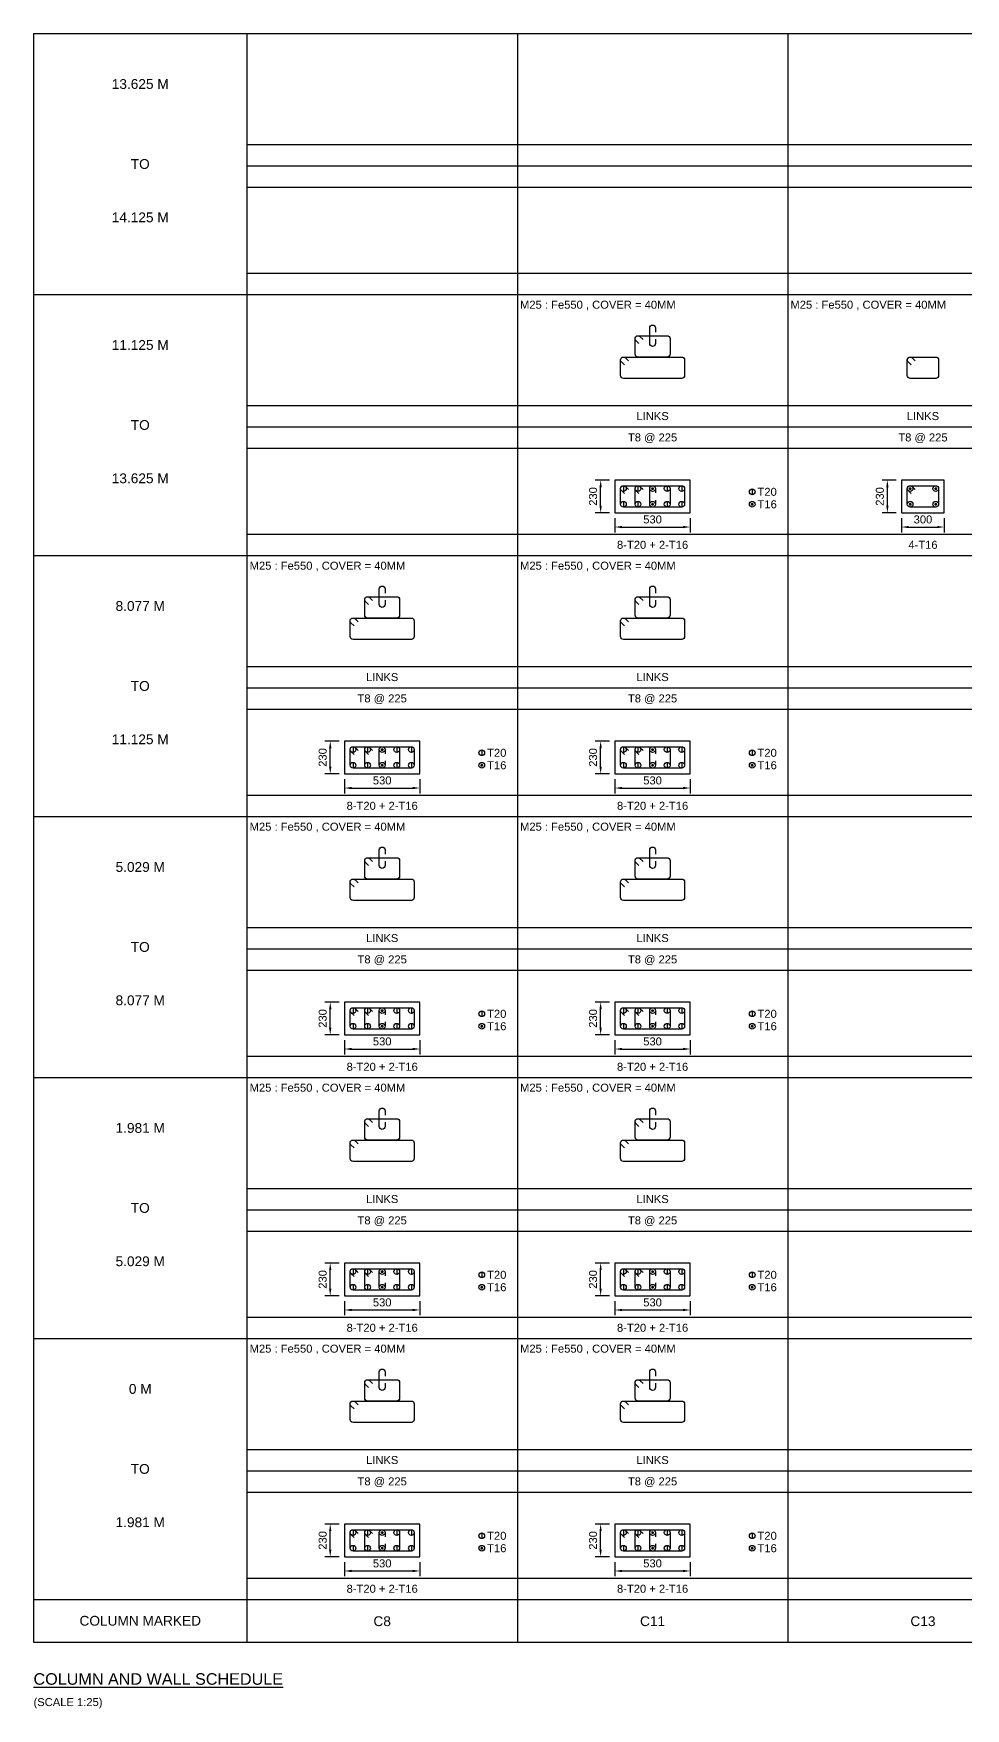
# Model space of a CAD drawing. Header units: inches. Extents: x 0 to 51600, y -1868 to 45240.
# Drawn here: x 0 to 26195, y -1868 to 45240 of the extents above; entities that cross this region are included whole.
import ezdxf
from ezdxf.enums import TextEntityAlignment as Align

# ---------------------------------------------------------------- set-up
doc = ezdxf.new("R2010")
doc.units = ezdxf.units.IN
doc.header["$MEASUREMENT"] = 0
for name, color, linetype in [('Concrete Line', 2, 'Continuous'), ('Dim', 31, 'Continuous'), ('Labels', 4, 'Continuous'), ('Link', 225, 'Continuous'), ('Reinforcement', 130, 'Continuous'), ('Schedule Border', 60, 'Continuous'), ('Schedule Header', 4, 'Continuous'), ('Schedule Line', 60, 'Continuous'), ('Text', 31, 'Continuous')]:
    doc.layers.add(name, color=color, linetype=linetype)
doc.styles.add('SC-COL1', font='SansSerif')
doc.styles.add('SC-COL2', font='SansSerif')
doc.dimstyles.new('ColumnSch', dxfattribs={"dimtxt": 225, "dimasz": 200, "dimexe": 150, "dimexo": 150, "dimgap": 100, "dimtad": 1, "dimtoh": 1, "dimdec": 4, "dimlfac": 0.25, "dimzin": 0, "dimdsep": 46, "dimtxsty": 'SC-COL2', "dimcen": 0.09, "dimclrd": 8, "dimclre": 8, "dimclrt": 31, "dimadec": 0, "dimazin": 0, "dimtfac": 1, "dimtdec": 0, "dimtix": 1, "dimtofl": 0, "dimtmove": 0, "dimatfit": 3, "dimfxl": 1, "dimtolj": 1, "dimtzin": 0, "dimarcsym": 0})

# ---------------------------------------------------------------- blocks, each defined once
blk = doc.blocks.new('*D0')
at = {"color": 8, "linetype": 'ByBlock', "lineweight": -2}
for p, q in [((8740, 2250), (8740, 1850)), ((8940, 2000), (10660, 2000)), ((10860, 2250), (10860, 1850))]:
    blk.add_line(p, q, dxfattribs=at)
at = {"color": 8}
for points in [[(8740, 2000), (8940, 2033), (8940, 1967)], [(10860, 2000), (10660, 1967), (10660, 2033)]]:
    blk.add_solid(points, dxfattribs=at)
at = {"layer": 'DEFPOINTS', "color": 31}
for p in [(8740, 2400), (10860, 2400), (8740, 2000)]:
    blk.add_point(p, dxfattribs=at)
at = {"color": 31, "insert": (9800, 2212), "char_height": 225, "attachment_point": 5, "style": 'SC-COL2'}
blk.add_mtext('\\A1;530', dxfattribs=at)
blk = doc.blocks.new('*D1')
at = {"color": 8, "linetype": 'ByBlock', "lineweight": -2}
for p, q in [((8590, 3320), (8190, 3320)), ((8340, 2600), (8340, 3120)), ((8590, 2400), (8190, 2400))]:
    blk.add_line(p, q, dxfattribs=at)
at = {"color": 8}
for points in [[(8340, 3320), (8373, 3120), (8307, 3120)], [(8340, 2400), (8307, 2600), (8373, 2600)]]:
    blk.add_solid(points, dxfattribs=at)
at = {"layer": 'DEFPOINTS', "color": 31}
for p in [(8740, 3320), (8340, 2400), (8740, 2400)]:
    blk.add_point(p, dxfattribs=at)
at = {"color": 31, "insert": (8128, 2860), "char_height": 225, "attachment_point": 5, "rotation": 90, "style": 'SC-COL2'}
blk.add_mtext('\\A1;230', dxfattribs=at)
blk = doc.blocks.new('*D2')
at = {"color": 8, "linetype": 'ByBlock', "lineweight": -2}
for p, q in [((8740, 9590), (8740, 9190)), ((10860, 9590), (10860, 9190)), ((8940, 9340), (10660, 9340))]:
    blk.add_line(p, q, dxfattribs=at)
at = {"color": 8}
for points in [[(8740, 9340), (8940, 9373), (8940, 9307)], [(10860, 9340), (10660, 9307), (10660, 9373)]]:
    blk.add_solid(points, dxfattribs=at)
at = {"layer": 'DEFPOINTS', "color": 31}
for p in [(8740, 9740), (10860, 9740), (8740, 9340)]:
    blk.add_point(p, dxfattribs=at)
at = {"color": 31, "insert": (9800, 9552), "char_height": 225, "attachment_point": 5, "style": 'SC-COL2'}
blk.add_mtext('\\A1;530', dxfattribs=at)
blk = doc.blocks.new('*D3')
at = {"color": 8, "linetype": 'ByBlock', "lineweight": -2}
for p, q in [((8590, 10660), (8190, 10660)), ((8340, 9940), (8340, 10460)), ((8590, 9740), (8190, 9740))]:
    blk.add_line(p, q, dxfattribs=at)
at = {"color": 8}
for points in [[(8340, 10660), (8373, 10460), (8307, 10460)], [(8340, 9740), (8307, 9940), (8373, 9940)]]:
    blk.add_solid(points, dxfattribs=at)
at = {"layer": 'DEFPOINTS', "color": 31}
for p in [(8740, 10660), (8340, 9740), (8740, 9740)]:
    blk.add_point(p, dxfattribs=at)
at = {"color": 31, "insert": (8128, 10200), "char_height": 225, "attachment_point": 5, "rotation": 90, "style": 'SC-COL2'}
blk.add_mtext('\\A1;230', dxfattribs=at)
blk = doc.blocks.new('*D4')
at = {"color": 8, "linetype": 'ByBlock', "lineweight": -2}
for p, q in [((8740, 16930), (8740, 16530)), ((8940, 16680), (10660, 16680)), ((10860, 16930), (10860, 16530))]:
    blk.add_line(p, q, dxfattribs=at)
at = {"color": 8}
for points in [[(8740, 16680), (8940, 16713), (8940, 16647)], [(10860, 16680), (10660, 16647), (10660, 16713)]]:
    blk.add_solid(points, dxfattribs=at)
at = {"layer": 'DEFPOINTS', "color": 31}
for p in [(8740, 17080), (10860, 17080), (8740, 16680)]:
    blk.add_point(p, dxfattribs=at)
at = {"color": 31, "insert": (9800, 16892), "char_height": 225, "attachment_point": 5, "style": 'SC-COL2'}
blk.add_mtext('\\A1;530', dxfattribs=at)
blk = doc.blocks.new('*D5')
at = {"color": 8, "linetype": 'ByBlock', "lineweight": -2}
for p, q in [((8590, 18000), (8190, 18000)), ((8340, 17280), (8340, 17800)), ((8590, 17080), (8190, 17080))]:
    blk.add_line(p, q, dxfattribs=at)
at = {"color": 8}
for points in [[(8340, 18000), (8373, 17800), (8307, 17800)], [(8340, 17080), (8307, 17280), (8373, 17280)]]:
    blk.add_solid(points, dxfattribs=at)
at = {"layer": 'DEFPOINTS', "color": 31}
for p in [(8740, 18000), (8340, 17080), (8740, 17080)]:
    blk.add_point(p, dxfattribs=at)
at = {"color": 31, "insert": (8128, 17540), "char_height": 225, "attachment_point": 5, "rotation": 90, "style": 'SC-COL2'}
blk.add_mtext('\\A1;230', dxfattribs=at)
blk = doc.blocks.new('*D6')
at = {"color": 8, "linetype": 'ByBlock', "lineweight": -2}
for p, q in [((8740, 24270), (8740, 23870)), ((10860, 24270), (10860, 23870)), ((8940, 24020), (10660, 24020))]:
    blk.add_line(p, q, dxfattribs=at)
at = {"color": 8}
for points in [[(8740, 24020), (8940, 24053), (8940, 23987)], [(10860, 24020), (10660, 23987), (10660, 24053)]]:
    blk.add_solid(points, dxfattribs=at)
at = {"layer": 'DEFPOINTS', "color": 31}
for p in [(8740, 24420), (10860, 24420), (8740, 24020)]:
    blk.add_point(p, dxfattribs=at)
at = {"color": 31, "insert": (9800, 24232), "char_height": 225, "attachment_point": 5, "style": 'SC-COL2'}
blk.add_mtext('\\A1;530', dxfattribs=at)
blk = doc.blocks.new('*D7')
at = {"color": 8, "linetype": 'ByBlock', "lineweight": -2}
for p, q in [((8590, 25340), (8190, 25340)), ((8340, 24620), (8340, 25140)), ((8590, 24420), (8190, 24420))]:
    blk.add_line(p, q, dxfattribs=at)
at = {"color": 8}
for points in [[(8340, 25340), (8373, 25140), (8307, 25140)], [(8340, 24420), (8307, 24620), (8373, 24620)]]:
    blk.add_solid(points, dxfattribs=at)
at = {"layer": 'DEFPOINTS', "color": 31}
for p in [(8740, 25340), (8340, 24420), (8740, 24420)]:
    blk.add_point(p, dxfattribs=at)
at = {"color": 31, "insert": (8128, 24880), "char_height": 225, "attachment_point": 5, "rotation": 90, "style": 'SC-COL2'}
blk.add_mtext('\\A1;230', dxfattribs=at)
blk = doc.blocks.new('*D8')
at = {"color": 8, "linetype": 'ByBlock', "lineweight": -2}
for p, q in [((16340, 2250), (16340, 1850)), ((16540, 2000), (18260, 2000)), ((18460, 2250), (18460, 1850))]:
    blk.add_line(p, q, dxfattribs=at)
at = {"color": 8}
for points in [[(16340, 2000), (16540, 2033), (16540, 1967)], [(18460, 2000), (18260, 1967), (18260, 2033)]]:
    blk.add_solid(points, dxfattribs=at)
at = {"layer": 'DEFPOINTS', "color": 31}
for p in [(16340, 2400), (18460, 2400), (16340, 2000)]:
    blk.add_point(p, dxfattribs=at)
at = {"color": 31, "insert": (17400, 2212), "char_height": 225, "attachment_point": 5, "style": 'SC-COL2'}
blk.add_mtext('\\A1;530', dxfattribs=at)
blk = doc.blocks.new('*D9')
at = {"color": 8, "linetype": 'ByBlock', "lineweight": -2}
for p, q in [((16190, 3320), (15790, 3320)), ((15940, 2600), (15940, 3120)), ((16190, 2400), (15790, 2400))]:
    blk.add_line(p, q, dxfattribs=at)
at = {"color": 8}
for points in [[(15940, 3320), (15973, 3120), (15907, 3120)], [(15940, 2400), (15907, 2600), (15973, 2600)]]:
    blk.add_solid(points, dxfattribs=at)
at = {"layer": 'DEFPOINTS', "color": 31}
for p in [(16340, 3320), (15940, 2400), (16340, 2400)]:
    blk.add_point(p, dxfattribs=at)
at = {"color": 31, "insert": (15728, 2860), "char_height": 225, "attachment_point": 5, "rotation": 90, "style": 'SC-COL2'}
blk.add_mtext('\\A1;230', dxfattribs=at)
blk = doc.blocks.new('*D10')
at = {"color": 8, "linetype": 'ByBlock', "lineweight": -2}
for p, q in [((16340, 9590), (16340, 9190)), ((18460, 9590), (18460, 9190)), ((16540, 9340), (18260, 9340))]:
    blk.add_line(p, q, dxfattribs=at)
at = {"color": 8}
for points in [[(16340, 9340), (16540, 9373), (16540, 9307)], [(18460, 9340), (18260, 9307), (18260, 9373)]]:
    blk.add_solid(points, dxfattribs=at)
at = {"layer": 'DEFPOINTS', "color": 31}
for p in [(16340, 9740), (18460, 9740), (16340, 9340)]:
    blk.add_point(p, dxfattribs=at)
at = {"color": 31, "insert": (17400, 9552), "char_height": 225, "attachment_point": 5, "style": 'SC-COL2'}
blk.add_mtext('\\A1;530', dxfattribs=at)
blk = doc.blocks.new('*D11')
at = {"color": 8, "linetype": 'ByBlock', "lineweight": -2}
for p, q in [((16190, 10660), (15790, 10660)), ((15940, 9940), (15940, 10460)), ((16190, 9740), (15790, 9740))]:
    blk.add_line(p, q, dxfattribs=at)
at = {"color": 8}
for points in [[(15940, 10660), (15973, 10460), (15907, 10460)], [(15940, 9740), (15907, 9940), (15973, 9940)]]:
    blk.add_solid(points, dxfattribs=at)
at = {"layer": 'DEFPOINTS', "color": 31}
for p in [(16340, 10660), (15940, 9740), (16340, 9740)]:
    blk.add_point(p, dxfattribs=at)
at = {"color": 31, "insert": (15728, 10200), "char_height": 225, "attachment_point": 5, "rotation": 90, "style": 'SC-COL2'}
blk.add_mtext('\\A1;230', dxfattribs=at)
blk = doc.blocks.new('*D12')
at = {"color": 8, "linetype": 'ByBlock', "lineweight": -2}
for p, q in [((16340, 16930), (16340, 16530)), ((16540, 16680), (18260, 16680)), ((18460, 16930), (18460, 16530))]:
    blk.add_line(p, q, dxfattribs=at)
at = {"color": 8}
for points in [[(16340, 16680), (16540, 16713), (16540, 16647)], [(18460, 16680), (18260, 16647), (18260, 16713)]]:
    blk.add_solid(points, dxfattribs=at)
at = {"layer": 'DEFPOINTS', "color": 31}
for p in [(16340, 17080), (18460, 17080), (16340, 16680)]:
    blk.add_point(p, dxfattribs=at)
at = {"color": 31, "insert": (17400, 16892), "char_height": 225, "attachment_point": 5, "style": 'SC-COL2'}
blk.add_mtext('\\A1;530', dxfattribs=at)
blk = doc.blocks.new('*D13')
at = {"color": 8, "linetype": 'ByBlock', "lineweight": -2}
for p, q in [((16190, 18000), (15790, 18000)), ((15940, 17280), (15940, 17800)), ((16190, 17080), (15790, 17080))]:
    blk.add_line(p, q, dxfattribs=at)
at = {"color": 8}
for points in [[(15940, 18000), (15973, 17800), (15907, 17800)], [(15940, 17080), (15907, 17280), (15973, 17280)]]:
    blk.add_solid(points, dxfattribs=at)
at = {"layer": 'DEFPOINTS', "color": 31}
for p in [(16340, 18000), (15940, 17080), (16340, 17080)]:
    blk.add_point(p, dxfattribs=at)
at = {"color": 31, "insert": (15728, 17540), "char_height": 225, "attachment_point": 5, "rotation": 90, "style": 'SC-COL2'}
blk.add_mtext('\\A1;230', dxfattribs=at)
blk = doc.blocks.new('*D14')
at = {"color": 8, "linetype": 'ByBlock', "lineweight": -2}
for p, q in [((16340, 24270), (16340, 23870)), ((18460, 24270), (18460, 23870)), ((16540, 24020), (18260, 24020))]:
    blk.add_line(p, q, dxfattribs=at)
at = {"color": 8}
for points in [[(16340, 24020), (16540, 24053), (16540, 23987)], [(18460, 24020), (18260, 23987), (18260, 24053)]]:
    blk.add_solid(points, dxfattribs=at)
at = {"layer": 'DEFPOINTS', "color": 31}
for p in [(16340, 24420), (18460, 24420), (16340, 24020)]:
    blk.add_point(p, dxfattribs=at)
at = {"color": 31, "insert": (17400, 24232), "char_height": 225, "attachment_point": 5, "style": 'SC-COL2'}
blk.add_mtext('\\A1;530', dxfattribs=at)
blk = doc.blocks.new('*D15')
at = {"color": 8, "linetype": 'ByBlock', "lineweight": -2}
for p, q in [((16190, 25340), (15790, 25340)), ((15940, 24620), (15940, 25140)), ((16190, 24420), (15790, 24420))]:
    blk.add_line(p, q, dxfattribs=at)
at = {"color": 8}
for points in [[(15940, 25340), (15973, 25140), (15907, 25140)], [(15940, 24420), (15907, 24620), (15973, 24620)]]:
    blk.add_solid(points, dxfattribs=at)
at = {"layer": 'DEFPOINTS', "color": 31}
for p in [(16340, 25340), (15940, 24420), (16340, 24420)]:
    blk.add_point(p, dxfattribs=at)
at = {"color": 31, "insert": (15728, 24880), "char_height": 225, "attachment_point": 5, "rotation": 90, "style": 'SC-COL2'}
blk.add_mtext('\\A1;230', dxfattribs=at)
blk = doc.blocks.new('*D16')
at = {"color": 8, "linetype": 'ByBlock', "lineweight": -2}
for p, q in [((16340, 31610), (16340, 31210)), ((18460, 31610), (18460, 31210)), ((16540, 31360), (18260, 31360))]:
    blk.add_line(p, q, dxfattribs=at)
at = {"color": 8}
for points in [[(16340, 31360), (16540, 31393), (16540, 31327)], [(18460, 31360), (18260, 31327), (18260, 31393)]]:
    blk.add_solid(points, dxfattribs=at)
at = {"layer": 'DEFPOINTS', "color": 31}
for p in [(16340, 31760), (18460, 31760), (16340, 31360)]:
    blk.add_point(p, dxfattribs=at)
at = {"color": 31, "insert": (17400, 31572), "char_height": 225, "attachment_point": 5, "style": 'SC-COL2'}
blk.add_mtext('\\A1;530', dxfattribs=at)
blk = doc.blocks.new('*D17')
at = {"color": 8, "linetype": 'ByBlock', "lineweight": -2}
for p, q in [((16190, 32680), (15790, 32680)), ((15940, 31960), (15940, 32480)), ((16190, 31760), (15790, 31760))]:
    blk.add_line(p, q, dxfattribs=at)
at = {"color": 8}
for points in [[(15940, 32680), (15973, 32480), (15907, 32480)], [(15940, 31760), (15907, 31960), (15973, 31960)]]:
    blk.add_solid(points, dxfattribs=at)
at = {"layer": 'DEFPOINTS', "color": 31}
for p in [(16340, 32680), (15940, 31760), (16340, 31760)]:
    blk.add_point(p, dxfattribs=at)
at = {"color": 31, "insert": (15728, 32220), "char_height": 225, "attachment_point": 5, "rotation": 90, "style": 'SC-COL2'}
blk.add_mtext('\\A1;230', dxfattribs=at)
blk = doc.blocks.new('*D18')
at = {"color": 8, "linetype": 'ByBlock', "lineweight": -2}
for p, q in [((24400, 31610), (24400, 31210)), ((25600, 31610), (25600, 31210)), ((24600, 31360), (25400, 31360))]:
    blk.add_line(p, q, dxfattribs=at)
at = {"color": 8}
for points in [[(24400, 31360), (24600, 31393), (24600, 31327)], [(25600, 31360), (25400, 31327), (25400, 31393)]]:
    blk.add_solid(points, dxfattribs=at)
at = {"layer": 'DEFPOINTS', "color": 31}
for p in [(24400, 31760), (25600, 31760), (24400, 31360)]:
    blk.add_point(p, dxfattribs=at)
at = {"color": 31, "insert": (25000, 31572), "char_height": 225, "attachment_point": 5, "style": 'SC-COL2'}
blk.add_mtext('\\A1;300', dxfattribs=at)
blk = doc.blocks.new('*D19')
at = {"color": 8, "linetype": 'ByBlock', "lineweight": -2}
for p, q in [((24250, 32680), (23850, 32680)), ((24000, 31960), (24000, 32480)), ((24250, 31760), (23850, 31760))]:
    blk.add_line(p, q, dxfattribs=at)
at = {"color": 8}
for points in [[(24000, 32680), (24033, 32480), (23967, 32480)], [(24000, 31760), (23967, 31960), (24033, 31960)]]:
    blk.add_solid(points, dxfattribs=at)
at = {"layer": 'DEFPOINTS', "color": 31}
for p in [(24400, 32680), (24000, 31760), (24400, 31760)]:
    blk.add_point(p, dxfattribs=at)
at = {"color": 31, "insert": (23788, 32220), "char_height": 225, "attachment_point": 5, "rotation": 90, "style": 'SC-COL2'}
blk.add_mtext('\\A1;230', dxfattribs=at)

msp = doc.modelspace()

# ---------------------------------------------------------------- linework, layer by layer
at = {"layer": 'Concrete Line'}
for points in [[(18460, 32680), (16340, 32680)], [(16340, 32680), (16340, 31760)], [(18460, 31760), (18460, 32680)], [(25600, 32680), (24400, 32680)], [(24400, 32680), (24400, 31760)], [(25600, 31760), (25600, 32680)], [(16340, 31760), (18460, 31760)], [(24400, 31760), (25600, 31760)], [(10860, 25340), (8740, 25340)], [(8740, 25340), (8740, 24420)], [(10860, 24420), (10860, 25340)], [(18460, 25340), (16340, 25340)], [(16340, 25340), (16340, 24420)], [(18460, 24420), (18460, 25340)], [(8740, 24420), (10860, 24420)], [(16340, 24420), (18460, 24420)], [(10860, 18000), (8740, 18000)], [(8740, 18000), (8740, 17080)], [(10860, 17080), (10860, 18000)], [(18460, 18000), (16340, 18000)], [(16340, 18000), (16340, 17080)], [(18460, 17080), (18460, 18000)], [(8740, 17080), (10860, 17080)], [(16340, 17080), (18460, 17080)], [(10860, 10660), (8740, 10660)], [(8740, 10660), (8740, 9740)], [(10860, 9740), (10860, 10660)], [(18460, 10660), (16340, 10660)], [(16340, 10660), (16340, 9740)], [(18460, 9740), (18460, 10660)], [(8740, 9740), (10860, 9740)], [(16340, 9740), (18460, 9740)], [(10860, 3320), (8740, 3320)], [(8740, 3320), (8740, 2400)], [(10860, 2400), (10860, 3320)], [(18460, 3320), (16340, 3320)], [(16340, 3320), (16340, 2400)], [(18460, 2400), (18460, 3320)], [(8740, 2400), (10860, 2400)], [(16340, 2400), (18460, 2400)]]:
    msp.add_lwpolyline(points, dxfattribs=at)
at = {"layer": 'Link'}
for points in [[(17480, 36640), (17480, 36520, -1), (17320, 36520), (17320, 36960, -1), (17480, 36960), (17480, 36840)], [(17018.28401, 36518.57859), (16933.43135, 36603.43156, -0.6681779738), (16990, 36740), (17810, 36740, -0.4142135624), (17890, 36660), (17890, 36220, -0.4142135624), (17810, 36140), (16990, 36140, -0.4142135624), (16910, 36220), (16910, 36660, -0.6681793021), (17046.56865, 36716.56844), (17131.4213, 36631.71547)], [(16608.28401, 35918.57859), (16523.43135, 36003.43156, -0.6681779738), (16580, 36140), (18220, 36140, -0.4142135624), (18300, 36060), (18300, 35620, -0.4142135624), (18220, 35540), (16580, 35540, -0.4142135624), (16500, 35620), (16500, 36060, -0.6681793021), (16636.56865, 36116.56844), (16721.4213, 36031.71547)], [(24668.28401, 35918.57859), (24583.43135, 36003.43156, -0.6681779738), (24640, 36140), (25360, 36140, -0.4142135624), (25440, 36060), (25440, 35620, -0.4142135624), (25360, 35540), (24640, 35540, -0.4142135624), (24560, 35620), (24560, 36060, -0.6681793021), (24696.56865, 36116.56844), (24781.4213, 36031.71547)], [(16608.28401, 32298.57859), (16523.43135, 32383.43156, -0.6681779738), (16580, 32520), (18220, 32520, -0.4142135624), (18300, 32440), (18300, 32000, -0.4142135624), (18220, 31920), (16580, 31920, -0.4142135624), (16500, 32000), (16500, 32440, -0.6681793021), (16636.56865, 32496.56844), (16721.4213, 32411.71547)], [(17018.28401, 32298.57859), (16933.43135, 32383.43156, -0.6681779738), (16990, 32520), (17810, 32520, -0.4142135624), (17890, 32440), (17890, 32000, -0.4142135624), (17810, 31920), (16990, 31920, -0.4142135624), (16910, 32000), (16910, 32440, -0.6681793021), (17046.56865, 32496.56844), (17131.4213, 32411.71547)], [(17480, 32120), (17480, 32000, -1), (17320, 32000), (17320, 32440, -1), (17480, 32440), (17480, 32320)], [(24668.28401, 32298.57859), (24583.43135, 32383.43156, -0.6681779738), (24640, 32520), (25360, 32520, -0.4142135624), (25440, 32440), (25440, 32000, -0.4142135624), (25360, 31920), (24640, 31920, -0.4142135624), (24560, 32000), (24560, 32440, -0.6681793021), (24696.56865, 32496.56844), (24781.4213, 32411.71547)], [(9880, 29300), (9880, 29180, -1), (9720, 29180), (9720, 29620, -1), (9880, 29620), (9880, 29500)], [(17480, 29300), (17480, 29180, -1), (17320, 29180), (17320, 29620, -1), (17480, 29620), (17480, 29500)], [(9418.28401, 29178.57859), (9333.43135, 29263.43156, -0.6681779738), (9390, 29400), (10210, 29400, -0.4142135624), (10290, 29320), (10290, 28880, -0.4142135624), (10210, 28800), (9390, 28800, -0.4142135624), (9310, 28880), (9310, 29320, -0.6681793021), (9446.56865, 29376.56844), (9531.4213, 29291.71547)], [(17018.28401, 29178.57859), (16933.43135, 29263.43156, -0.6681779738), (16990, 29400), (17810, 29400, -0.4142135624), (17890, 29320), (17890, 28880, -0.4142135624), (17810, 28800), (16990, 28800, -0.4142135624), (16910, 28880), (16910, 29320, -0.6681793021), (17046.56865, 29376.56844), (17131.4213, 29291.71547)], [(9008.28401, 28578.57859), (8923.43135, 28663.43156, -0.6681779738), (8980, 28800), (10620, 28800, -0.4142135624), (10700, 28720), (10700, 28280, -0.4142135624), (10620, 28200), (8980, 28200, -0.4142135624), (8900, 28280), (8900, 28720, -0.6681793021), (9036.56865, 28776.56844), (9121.4213, 28691.71547)], [(16608.28401, 28578.57859), (16523.43135, 28663.43156, -0.6681779738), (16580, 28800), (18220, 28800, -0.4142135624), (18300, 28720), (18300, 28280, -0.4142135624), (18220, 28200), (16580, 28200, -0.4142135624), (16500, 28280), (16500, 28720, -0.6681793021), (16636.56865, 28776.56844), (16721.4213, 28691.71547)], [(9008.28401, 24958.57859), (8923.43135, 25043.43156, -0.6681779738), (8980, 25180), (10620, 25180, -0.4142135624), (10700, 25100), (10700, 24660, -0.4142135624), (10620, 24580), (8980, 24580, -0.4142135624), (8900, 24660), (8900, 25100, -0.6681793021), (9036.56865, 25156.56844), (9121.4213, 25071.71547)], [(9418.28401, 24958.57859), (9333.43135, 25043.43156, -0.6681779738), (9390, 25180), (10210, 25180, -0.4142135624), (10290, 25100), (10290, 24660, -0.4142135624), (10210, 24580), (9390, 24580, -0.4142135624), (9310, 24660), (9310, 25100, -0.6681793021), (9446.56865, 25156.56844), (9531.4213, 25071.71547)], [(9880, 24780), (9880, 24660, -1), (9720, 24660), (9720, 25100, -1), (9880, 25100), (9880, 24980)], [(16608.28401, 24958.57859), (16523.43135, 25043.43156, -0.6681779738), (16580, 25180), (18220, 25180, -0.4142135624), (18300, 25100), (18300, 24660, -0.4142135624), (18220, 24580), (16580, 24580, -0.4142135624), (16500, 24660), (16500, 25100, -0.6681793021), (16636.56865, 25156.56844), (16721.4213, 25071.71547)], [(17018.28401, 24958.57859), (16933.43135, 25043.43156, -0.6681779738), (16990, 25180), (17810, 25180, -0.4142135624), (17890, 25100), (17890, 24660, -0.4142135624), (17810, 24580), (16990, 24580, -0.4142135624), (16910, 24660), (16910, 25100, -0.6681793021), (17046.56865, 25156.56844), (17131.4213, 25071.71547)], [(17480, 24780), (17480, 24660, -1), (17320, 24660), (17320, 25100, -1), (17480, 25100), (17480, 24980)], [(9880, 21960), (9880, 21840, -1), (9720, 21840), (9720, 22280, -1), (9880, 22280), (9880, 22160)], [(17480, 21960), (17480, 21840, -1), (17320, 21840), (17320, 22280, -1), (17480, 22280), (17480, 22160)], [(9418.28401, 21838.57859), (9333.43135, 21923.43156, -0.6681779738), (9390, 22060), (10210, 22060, -0.4142135624), (10290, 21980), (10290, 21540, -0.4142135624), (10210, 21460), (9390, 21460, -0.4142135624), (9310, 21540), (9310, 21980, -0.6681793021), (9446.56865, 22036.56844), (9531.4213, 21951.71547)], [(17018.28401, 21838.57859), (16933.43135, 21923.43156, -0.6681779738), (16990, 22060), (17810, 22060, -0.4142135624), (17890, 21980), (17890, 21540, -0.4142135624), (17810, 21460), (16990, 21460, -0.4142135624), (16910, 21540), (16910, 21980, -0.6681793021), (17046.56865, 22036.56844), (17131.4213, 21951.71547)], [(9008.28401, 21238.57859), (8923.43135, 21323.43156, -0.6681779738), (8980, 21460), (10620, 21460, -0.4142135624), (10700, 21380), (10700, 20940, -0.4142135624), (10620, 20860), (8980, 20860, -0.4142135624), (8900, 20940), (8900, 21380, -0.6681793021), (9036.56865, 21436.56844), (9121.4213, 21351.71547)], [(16608.28401, 21238.57859), (16523.43135, 21323.43156, -0.6681779738), (16580, 21460), (18220, 21460, -0.4142135624), (18300, 21380), (18300, 20940, -0.4142135624), (18220, 20860), (16580, 20860, -0.4142135624), (16500, 20940), (16500, 21380, -0.6681793021), (16636.56865, 21436.56844), (16721.4213, 21351.71547)], [(9008.28401, 17618.57859), (8923.43135, 17703.43156, -0.6681779738), (8980, 17840), (10620, 17840, -0.4142135624), (10700, 17760), (10700, 17320, -0.4142135624), (10620, 17240), (8980, 17240, -0.4142135624), (8900, 17320), (8900, 17760, -0.6681793021), (9036.56865, 17816.56844), (9121.4213, 17731.71547)], [(9418.28401, 17618.57859), (9333.43135, 17703.43156, -0.6681779738), (9390, 17840), (10210, 17840, -0.4142135624), (10290, 17760), (10290, 17320, -0.4142135624), (10210, 17240), (9390, 17240, -0.4142135624), (9310, 17320), (9310, 17760, -0.6681793021), (9446.56865, 17816.56844), (9531.4213, 17731.71547)], [(9880, 17440), (9880, 17320, -1), (9720, 17320), (9720, 17760, -1), (9880, 17760), (9880, 17640)], [(16608.28401, 17618.57859), (16523.43135, 17703.43156, -0.6681779738), (16580, 17840), (18220, 17840, -0.4142135624), (18300, 17760), (18300, 17320, -0.4142135624), (18220, 17240), (16580, 17240, -0.4142135624), (16500, 17320), (16500, 17760, -0.6681793021), (16636.56865, 17816.56844), (16721.4213, 17731.71547)], [(17018.28401, 17618.57859), (16933.43135, 17703.43156, -0.6681779738), (16990, 17840), (17810, 17840, -0.4142135624), (17890, 17760), (17890, 17320, -0.4142135624), (17810, 17240), (16990, 17240, -0.4142135624), (16910, 17320), (16910, 17760, -0.6681793021), (17046.56865, 17816.56844), (17131.4213, 17731.71547)], [(17480, 17440), (17480, 17320, -1), (17320, 17320), (17320, 17760, -1), (17480, 17760), (17480, 17640)], [(9418.28401, 14498.57859), (9333.43135, 14583.43156, -0.6681779738), (9390, 14720), (10210, 14720, -0.4142135624), (10290, 14640), (10290, 14200, -0.4142135624), (10210, 14120), (9390, 14120, -0.4142135624), (9310, 14200), (9310, 14640, -0.6681793021), (9446.56865, 14696.56844), (9531.4213, 14611.71547)], [(9880, 14620), (9880, 14500, -1), (9720, 14500), (9720, 14940, -1), (9880, 14940), (9880, 14820)], [(17018.28401, 14498.57859), (16933.43135, 14583.43156, -0.6681779738), (16990, 14720), (17810, 14720, -0.4142135624), (17890, 14640), (17890, 14200, -0.4142135624), (17810, 14120), (16990, 14120, -0.4142135624), (16910, 14200), (16910, 14640, -0.6681793021), (17046.56865, 14696.56844), (17131.4213, 14611.71547)], [(17480, 14620), (17480, 14500, -1), (17320, 14500), (17320, 14940, -1), (17480, 14940), (17480, 14820)], [(9008.28401, 13898.57859), (8923.43135, 13983.43156, -0.6681779738), (8980, 14120), (10620, 14120, -0.4142135624), (10700, 14040), (10700, 13600, -0.4142135624), (10620, 13520), (8980, 13520, -0.4142135624), (8900, 13600), (8900, 14040, -0.6681793021), (9036.56865, 14096.56844), (9121.4213, 14011.71547)], [(16608.28401, 13898.57859), (16523.43135, 13983.43156, -0.6681779738), (16580, 14120), (18220, 14120, -0.4142135624), (18300, 14040), (18300, 13600, -0.4142135624), (18220, 13520), (16580, 13520, -0.4142135624), (16500, 13600), (16500, 14040, -0.6681793021), (16636.56865, 14096.56844), (16721.4213, 14011.71547)], [(9008.28401, 10278.57859), (8923.43135, 10363.43156, -0.6681779738), (8980, 10500), (10620, 10500, -0.4142135624), (10700, 10420), (10700, 9980, -0.4142135624), (10620, 9900), (8980, 9900, -0.4142135624), (8900, 9980), (8900, 10420, -0.6681793021), (9036.56865, 10476.56844), (9121.4213, 10391.71547)], [(9418.28401, 10278.57859), (9333.43135, 10363.43156, -0.6681779738), (9390, 10500), (10210, 10500, -0.4142135624), (10290, 10420), (10290, 9980, -0.4142135624), (10210, 9900), (9390, 9900, -0.4142135624), (9310, 9980), (9310, 10420, -0.6681793021), (9446.56865, 10476.56844), (9531.4213, 10391.71547)], [(9880, 10100), (9880, 9980, -1), (9720, 9980), (9720, 10420, -1), (9880, 10420), (9880, 10300)], [(16608.28401, 10278.57859), (16523.43135, 10363.43156, -0.6681779738), (16580, 10500), (18220, 10500, -0.4142135624), (18300, 10420), (18300, 9980, -0.4142135624), (18220, 9900), (16580, 9900, -0.4142135624), (16500, 9980), (16500, 10420, -0.6681793021), (16636.56865, 10476.56844), (16721.4213, 10391.71547)], [(17018.28401, 10278.57859), (16933.43135, 10363.43156, -0.6681779738), (16990, 10500), (17810, 10500, -0.4142135624), (17890, 10420), (17890, 9980, -0.4142135624), (17810, 9900), (16990, 9900, -0.4142135624), (16910, 9980), (16910, 10420, -0.6681793021), (17046.56865, 10476.56844), (17131.4213, 10391.71547)], [(17480, 10100), (17480, 9980, -1), (17320, 9980), (17320, 10420, -1), (17480, 10420), (17480, 10300)], [(9880, 7280), (9880, 7160, -1), (9720, 7160), (9720, 7600, -1), (9880, 7600), (9880, 7480)], [(17480, 7280), (17480, 7160, -1), (17320, 7160), (17320, 7600, -1), (17480, 7600), (17480, 7480)], [(9418.28401, 7158.57859), (9333.43135, 7243.43156, -0.6681779738), (9390, 7380), (10210, 7380, -0.4142135624), (10290, 7300), (10290, 6860, -0.4142135624), (10210, 6780), (9390, 6780, -0.4142135624), (9310, 6860), (9310, 7300, -0.6681793021), (9446.56865, 7356.56844), (9531.4213, 7271.71547)], [(17018.28401, 7158.57859), (16933.43135, 7243.43156, -0.6681779738), (16990, 7380), (17810, 7380, -0.4142135624), (17890, 7300), (17890, 6860, -0.4142135624), (17810, 6780), (16990, 6780, -0.4142135624), (16910, 6860), (16910, 7300, -0.6681793021), (17046.56865, 7356.56844), (17131.4213, 7271.71547)], [(9008.28401, 6558.57859), (8923.43135, 6643.43156, -0.6681779738), (8980, 6780), (10620, 6780, -0.4142135624), (10700, 6700), (10700, 6260, -0.4142135624), (10620, 6180), (8980, 6180, -0.4142135624), (8900, 6260), (8900, 6700, -0.6681793021), (9036.56865, 6756.56844), (9121.4213, 6671.71547)], [(16608.28401, 6558.57859), (16523.43135, 6643.43156, -0.6681779738), (16580, 6780), (18220, 6780, -0.4142135624), (18300, 6700), (18300, 6260, -0.4142135624), (18220, 6180), (16580, 6180, -0.4142135624), (16500, 6260), (16500, 6700, -0.6681793021), (16636.56865, 6756.56844), (16721.4213, 6671.71547)], [(9008.28401, 2938.57859), (8923.43135, 3023.43156, -0.6681779738), (8980, 3160), (10620, 3160, -0.4142135624), (10700, 3080), (10700, 2640, -0.4142135624), (10620, 2560), (8980, 2560, -0.4142135624), (8900, 2640), (8900, 3080, -0.6681793021), (9036.56865, 3136.56844), (9121.4213, 3051.71547)], [(9418.28401, 2938.57859), (9333.43135, 3023.43156, -0.6681779738), (9390, 3160), (10210, 3160, -0.4142135624), (10290, 3080), (10290, 2640, -0.4142135624), (10210, 2560), (9390, 2560, -0.4142135624), (9310, 2640), (9310, 3080, -0.6681793021), (9446.56865, 3136.56844), (9531.4213, 3051.71547)], [(9880, 2760), (9880, 2640, -1), (9720, 2640), (9720, 3080, -1), (9880, 3080), (9880, 2960)], [(16608.28401, 2938.57859), (16523.43135, 3023.43156, -0.6681779738), (16580, 3160), (18220, 3160, -0.4142135624), (18300, 3080), (18300, 2640, -0.4142135624), (18220, 2560), (16580, 2560, -0.4142135624), (16500, 2640), (16500, 3080, -0.6681793021), (16636.56865, 3136.56844), (16721.4213, 3051.71547)], [(17018.28401, 2938.57859), (16933.43135, 3023.43156, -0.6681779738), (16990, 3160), (17810, 3160, -0.4142135624), (17890, 3080), (17890, 2640, -0.4142135624), (17810, 2560), (16990, 2560, -0.4142135624), (16910, 2640), (16910, 3080, -0.6681793021), (17046.56865, 3136.56844), (17131.4213, 3051.71547)], [(17480, 2760), (17480, 2640, -1), (17320, 2640), (17320, 3080, -1), (17480, 3080), (17480, 2960)]]:
    msp.add_lwpolyline(points, format="xyb", dxfattribs=at)
at = {"layer": 'Reinforcement', "color": 130}
for points in [[(16580, 32520), (16580, 32360)], [(16990, 32520), (16990, 32360)], [(17810, 32520), (17810, 32360)], [(18220, 32520), (18220, 32360)], [(16580, 32080), (16580, 31920)], [(16990, 32080), (16990, 31920)], [(17810, 32080), (17810, 31920)], [(18220, 32080), (18220, 31920)], [(20200, 32430), (20200, 32270)], [(8980, 25180), (8980, 25020)], [(9390, 25180), (9390, 25020)], [(10210, 25180), (10210, 25020)], [(10620, 25180), (10620, 25020)], [(12600, 25090), (12600, 24930)], [(16580, 25180), (16580, 25020)], [(16990, 25180), (16990, 25020)], [(17810, 25180), (17810, 25020)], [(18220, 25180), (18220, 25020)], [(20200, 25090), (20200, 24930)], [(8980, 24740), (8980, 24580)], [(9390, 24740), (9390, 24580)], [(10210, 24740), (10210, 24580)], [(10620, 24740), (10620, 24580)], [(16580, 24740), (16580, 24580)], [(16990, 24740), (16990, 24580)], [(17810, 24740), (17810, 24580)], [(18220, 24740), (18220, 24580)], [(8980, 17840), (8980, 17680)], [(9390, 17840), (9390, 17680)], [(10210, 17840), (10210, 17680)], [(10620, 17840), (10620, 17680)], [(12600, 17750), (12600, 17590)], [(16580, 17840), (16580, 17680)], [(16990, 17840), (16990, 17680)], [(17810, 17840), (17810, 17680)], [(18220, 17840), (18220, 17680)], [(20200, 17750), (20200, 17590)], [(8980, 17400), (8980, 17240)], [(9390, 17400), (9390, 17240)], [(10210, 17400), (10210, 17240)], [(10620, 17400), (10620, 17240)], [(16580, 17400), (16580, 17240)], [(16990, 17400), (16990, 17240)], [(17810, 17400), (17810, 17240)], [(18220, 17400), (18220, 17240)], [(8980, 10500), (8980, 10340)], [(9390, 10500), (9390, 10340)], [(10210, 10500), (10210, 10340)], [(10620, 10500), (10620, 10340)], [(12600, 10410), (12600, 10250)], [(16580, 10500), (16580, 10340)], [(16990, 10500), (16990, 10340)], [(17810, 10500), (17810, 10340)], [(18220, 10500), (18220, 10340)], [(20200, 10410), (20200, 10250)], [(8980, 10060), (8980, 9900)], [(9390, 10060), (9390, 9900)], [(10210, 10060), (10210, 9900)], [(10620, 10060), (10620, 9900)], [(16580, 10060), (16580, 9900)], [(16990, 10060), (16990, 9900)], [(17810, 10060), (17810, 9900)], [(18220, 10060), (18220, 9900)], [(8980, 3160), (8980, 3000)], [(9390, 3160), (9390, 3000)], [(10210, 3160), (10210, 3000)], [(10620, 3160), (10620, 3000)], [(12600, 3070), (12600, 2910)], [(16580, 3160), (16580, 3000)], [(16990, 3160), (16990, 3000)], [(17810, 3160), (17810, 3000)], [(18220, 3160), (18220, 3000)], [(20200, 3070), (20200, 2910)], [(8980, 2720), (8980, 2560)], [(9390, 2720), (9390, 2560)], [(10210, 2720), (10210, 2560)], [(10620, 2720), (10620, 2560)], [(16580, 2720), (16580, 2560)], [(16990, 2720), (16990, 2560)], [(17810, 2720), (17810, 2560)], [(18220, 2720), (18220, 2560)]]:
    msp.add_lwpolyline(points, dxfattribs=at)
at = {"layer": 'Reinforcement', "color": 130, "const_width": 40}
for points in [[(17380, 32440, 1), (17420, 32440, 1)], [(17380, 32000, 1), (17420, 32000, 1)], [(20180, 32000, 1), (20220, 32000, 1)], [(24620, 32440, 1), (24660, 32440, 1)], [(24620, 32000, 1), (24660, 32000, 1)], [(25340, 32440, 1), (25380, 32440, 1)], [(25340, 32000, 1), (25380, 32000, 1)], [(9780, 25100, 1), (9820, 25100, 1)], [(17380, 25100, 1), (17420, 25100, 1)], [(9780, 24660, 1), (9820, 24660, 1)], [(12580, 24660, 1), (12620, 24660, 1)], [(17380, 24660, 1), (17420, 24660, 1)], [(20180, 24660, 1), (20220, 24660, 1)], [(9780, 17760, 1), (9820, 17760, 1)], [(17380, 17760, 1), (17420, 17760, 1)], [(9780, 17320, 1), (9820, 17320, 1)], [(12580, 17320, 1), (12620, 17320, 1)], [(17380, 17320, 1), (17420, 17320, 1)], [(20180, 17320, 1), (20220, 17320, 1)], [(9780, 10420, 1), (9820, 10420, 1)], [(17380, 10420, 1), (17420, 10420, 1)], [(9780, 9980, 1), (9820, 9980, 1)], [(12580, 9980, 1), (12620, 9980, 1)], [(17380, 9980, 1), (17420, 9980, 1)], [(20180, 9980, 1), (20220, 9980, 1)], [(9780, 3080, 1), (9820, 3080, 1)], [(17380, 3080, 1), (17420, 3080, 1)], [(9780, 2640, 1), (9820, 2640, 1)], [(12580, 2640, 1), (12620, 2640, 1)], [(17380, 2640, 1), (17420, 2640, 1)], [(20180, 2640, 1), (20220, 2640, 1)]]:
    msp.add_lwpolyline(points, format="xyb", close=True, dxfattribs=at)
at = {"layer": 'Reinforcement', "color": 130}
for centre in [(16580, 32440), (16990, 32440), (17400, 32440), (17810, 32440), (18220, 32440), (24640, 32440), (25360, 32440), (16580, 32000), (16990, 32000), (17400, 32000), (17810, 32000), (18220, 32000), (20200, 32350), (20200, 32000), (24640, 32000), (25360, 32000), (8980, 25100), (9390, 25100), (9800, 25100), (10210, 25100), (10620, 25100), (12600, 25010), (16580, 25100), (16990, 25100), (17400, 25100), (17810, 25100), (18220, 25100), (20200, 25010), (8980, 24660), (9390, 24660), (9800, 24660), (10210, 24660), (10620, 24660), (12600, 24660), (16580, 24660), (16990, 24660), (17400, 24660), (17810, 24660), (18220, 24660), (20200, 24660), (8980, 17760), (9390, 17760), (9800, 17760), (10210, 17760), (10620, 17760), (12600, 17670), (16580, 17760), (16990, 17760), (17400, 17760), (17810, 17760), (18220, 17760), (20200, 17670), (8980, 17320), (9390, 17320), (9800, 17320), (10210, 17320), (10620, 17320), (12600, 17320), (16580, 17320), (16990, 17320), (17400, 17320), (17810, 17320), (18220, 17320), (20200, 17320), (8980, 10420), (9390, 10420), (9800, 10420), (10210, 10420), (10620, 10420), (12600, 10330), (16580, 10420), (16990, 10420), (17400, 10420), (17810, 10420), (18220, 10420), (20200, 10330), (8980, 9980), (9390, 9980), (9800, 9980), (10210, 9980), (10620, 9980), (12600, 9980), (16580, 9980), (16990, 9980), (17400, 9980), (17810, 9980), (18220, 9980), (20200, 9980), (8980, 3080), (9390, 3080), (9800, 3080), (10210, 3080), (10620, 3080), (12600, 2990), (16580, 3080), (16990, 3080), (17400, 3080), (17810, 3080), (18220, 3080), (20200, 2990), (8980, 2640), (9390, 2640), (9800, 2640), (10210, 2640), (10620, 2640), (12600, 2640), (16580, 2640), (16990, 2640), (17400, 2640), (17810, 2640), (18220, 2640), (20200, 2640)]:
    msp.add_circle(centre, 80, dxfattribs=at)
at = {"layer": 'Schedule Border'}
for p, q in [((0, 45240), (51600, 45240)), ((0, 45240), (0, 0)), ((6000, 45240), (6000, 0)), ((0, 37900), (51600, 37900)), ((0, 30560), (51600, 30560)), ((0, 23220), (51600, 23220)), ((0, 15880), (51600, 15880)), ((0, 8540), (51600, 8540)), ((0, 1200), (51600, 1200)), ((0, 0), (51600, 0)), ((0, 0), (51600, 0))]:
    msp.add_line(p, q, dxfattribs=at)
at = {"layer": 'Schedule Line'}
for p, q in [((13600, 45240), (13600, 0)), ((21200, 45240), (21200, 0)), ((6000, 42120), (51600, 42120)), ((6000, 41520), (51600, 41520)), ((6000, 40920), (51600, 40920)), ((6000, 38500), (51600, 38500)), ((6000, 34780), (51600, 34780)), ((6000, 34180), (51600, 34180)), ((6000, 33580), (51600, 33580)), ((6000, 31160), (51600, 31160)), ((6000, 27440), (51600, 27440)), ((6000, 26840), (51600, 26840)), ((6000, 26240), (51600, 26240)), ((6000, 23820), (51600, 23820)), ((6000, 20100), (51600, 20100)), ((6000, 19500), (51600, 19500)), ((6000, 18900), (51600, 18900)), ((6000, 16480), (51600, 16480)), ((6000, 12760), (51600, 12760)), ((6000, 12160), (51600, 12160)), ((6000, 11560), (51600, 11560)), ((6000, 9140), (51600, 9140)), ((6000, 5420), (51600, 5420)), ((6000, 4820), (51600, 4820)), ((6000, 4220), (51600, 4220)), ((6000, 1800), (51600, 1800))]:
    msp.add_line(p, q, dxfattribs=at)

# ---------------------------------------------------------------- texts
at = {"layer": 'Labels', "style": 'SC-COL1'}
msp.add_text('%%uCOLUMN AND WALL SCHEDULE', height=325, dxfattribs=at).set_placement((0, -1200))
at = {"layer": 'Schedule Header', "style": 'SC-COL2'}
for s, p in [('13.625 M', (3000, 43820)), ('TO', (3000, 41570)), ('14.125 M', (3000, 40070)), ('11.125 M', (3000, 36480)), ('TO', (3000, 34230)), ('13.625 M', (3000, 32730)), ('8.077 M', (3000, 29140)), ('TO', (3000, 26890)), ('11.125 M', (3000, 25390)), ('5.029 M', (3000, 21800)), ('TO', (3000, 19550)), ('8.077 M', (3000, 18050)), ('1.981 M', (3000, 14460)), ('TO', (3000, 12210)), ('5.029 M', (3000, 10710)), ('0 M', (3000, 7120)), ('TO', (3000, 4870)), ('1.981 M', (3000, 3370)), ('COLUMN MARKED', (3000, 600))]:
    msp.add_text(s, height=275, dxfattribs=at).set_placement(p, align=Align.MIDDLE_CENTER)
at = {"layer": 'Schedule Header', "char_height": 275, "attachment_point": 2, "style": 'SC-COL2'}
for s, insert in [('C8', (9800, 725)), ('C11', (17400, 725)), ('C13', (25000, 725))]:
    msp.add_mtext(s, dxfattribs=dict(at, insert=insert))
at = {"layer": 'Text', "style": 'SC-COL1'}
for s, p in [('M25 : Fe550 , COVER = 40MM', (13675, 37500)), ('M25 : Fe550 , COVER = 40MM', (21275, 37500)), ('M25 : Fe550 , COVER = 40MM', (6075, 30160)), ('M25 : Fe550 , COVER = 40MM', (13675, 30160)), ('M25 : Fe550 , COVER = 40MM', (6075, 22820)), ('M25 : Fe550 , COVER = 40MM', (13675, 22820)), ('M25 : Fe550 , COVER = 40MM', (6075, 15480)), ('M25 : Fe550 , COVER = 40MM', (13675, 15480)), ('M25 : Fe550 , COVER = 40MM', (6075, 8140)), ('M25 : Fe550 , COVER = 40MM', (13675, 8140)), ('(SCALE 1:25)', (0, -1800))]:
    msp.add_text(s, height=225, dxfattribs=at).set_placement(p)
for s, p in [('LINKS', (17400, 34480)), ('LINKS', (25000, 34480)), ('T8 @ 225', (17400, 33880)), ('T8 @ 225', (25000, 33880)), ('8-T20 + 2-T16', (17400, 30860)), ('4-T16', (25000, 30860)), ('LINKS', (9800, 27140)), ('LINKS', (17400, 27140)), ('T8 @ 225', (9800, 26540)), ('T8 @ 225', (17400, 26540)), ('8-T20 + 2-T16', (9800, 23520)), ('8-T20 + 2-T16', (17400, 23520)), ('LINKS', (9800, 19800)), ('LINKS', (17400, 19800)), ('T8 @ 225', (9800, 19200)), ('T8 @ 225', (17400, 19200)), ('8-T20 + 2-T16', (9800, 16180)), ('8-T20 + 2-T16', (17400, 16180)), ('LINKS', (9800, 12460)), ('LINKS', (17400, 12460)), ('T8 @ 225', (9800, 11860)), ('T8 @ 225', (17400, 11860)), ('8-T20 + 2-T16', (9800, 8840)), ('8-T20 + 2-T16', (17400, 8840)), ('LINKS', (9800, 5120)), ('LINKS', (17400, 5120)), ('T8 @ 225', (9800, 4520)), ('T8 @ 225', (17400, 4520)), ('8-T20 + 2-T16', (9800, 1500)), ('8-T20 + 2-T16', (17400, 1500))]:
    msp.add_text(s, height=225, dxfattribs=at).set_placement(p, align=Align.MIDDLE_CENTER)
for s, p in [('T20', (20350, 32350)), ('T16', (20350, 32000)), ('T20', (12750, 25010)), ('T20', (20350, 25010)), ('T16', (12750, 24660)), ('T16', (20350, 24660)), ('T20', (12750, 17670)), ('T16', (12750, 17320)), ('T20', (20350, 17670)), ('T16', (20350, 17320)), ('T20', (12750, 10330)), ('T20', (20350, 10330)), ('T16', (12750, 9980)), ('T16', (20350, 9980)), ('T20', (12750, 2990)), ('T20', (20350, 2990)), ('T16', (12750, 2640)), ('T16', (20350, 2640))]:
    msp.add_text(s, height=225, dxfattribs=at).set_placement(p, align=Align.MIDDLE_LEFT)

# ---------------------------------------------------------------- dimensions: what is measured, and where the dimension line sits
at = {"layer": 'Dim'}
for p1, p2, distance, text, picture, middle in [((16340, 31760), (16340, 32680), 400, '230', '*D17', (15940, 32220)), ((24400, 31760), (24400, 32680), 400, '230', '*D19', (24000, 32220)), ((16340, 31760), (18460, 31760), -400, '530', '*D16', (17400, 31360)), ((24400, 31760), (25600, 31760), -400, '300', '*D18', (25000, 31360)), ((8740, 24420), (8740, 25340), 400, '230', '*D7', (8340, 24880)), ((16340, 24420), (16340, 25340), 400, '230', '*D15', (15940, 24880)), ((8740, 24420), (10860, 24420), -400, '530', '*D6', (9800, 24020)), ((16340, 24420), (18460, 24420), -400, '530', '*D14', (17400, 24020)), ((8740, 17080), (8740, 18000), 400, '230', '*D5', (8340, 17540)), ((16340, 17080), (16340, 18000), 400, '230', '*D13', (15940, 17540)), ((8740, 17080), (10860, 17080), -400, '530', '*D4', (9800, 16680)), ((16340, 17080), (18460, 17080), -400, '530', '*D12', (17400, 16680)), ((8740, 9740), (8740, 10660), 400, '230', '*D3', (8340, 10200)), ((16340, 9740), (16340, 10660), 400, '230', '*D11', (15940, 10200)), ((8740, 9740), (10860, 9740), -400, '530', '*D2', (9800, 9340)), ((16340, 9740), (18460, 9740), -400, '530', '*D10', (17400, 9340)), ((8740, 2400), (8740, 3320), 400, '230', '*D1', (8340, 2860)), ((16340, 2400), (16340, 3320), 400, '230', '*D9', (15940, 2860)), ((8740, 2400), (10860, 2400), -400, '530', '*D0', (9800, 2000)), ((16340, 2400), (18460, 2400), -400, '530', '*D8', (17400, 2000))]:
    dim = msp.add_aligned_dim(p1=p1, p2=p2, distance=distance, text=text, dimstyle='ColumnSch', override={"dimtofl": 1}, dxfattribs=at)
    dim.commit()
    dim.dimension.update_dxf_attribs({"geometry": picture, "text_midpoint": middle})

doc.saveas('drawing.dxf')
